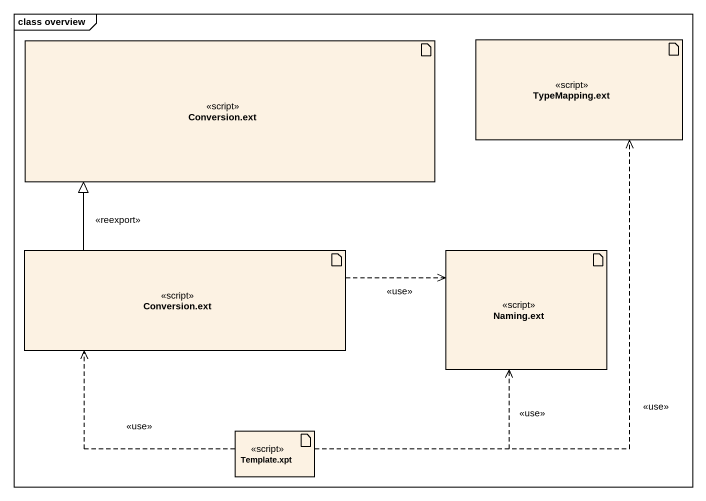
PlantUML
@startuml
mainframe class overview
artifact "Conversion.ext" as Conversion_ext <<script>>
artifact "TypeMapping.ext" as TypeMapping_ext <<script>>
artifact "Conversion.ext" as Conversion_ext_2 <<script>>
artifact "Naming.ext" as Naming_ext <<script>>
artifact "Template.xpt" as Template_xpt <<script>>
Conversion_ext_2 -up-|> Conversion_ext : <<reexport>>
Conversion_ext_2 .right.> Naming_ext : <<use>>
Template_xpt .up.> TypeMapping_ext : <<use>>
Template_xpt .up.> Conversion_ext_2 : <<use>>
Template_xpt .right.> Naming_ext : <<use>>
@enduml
